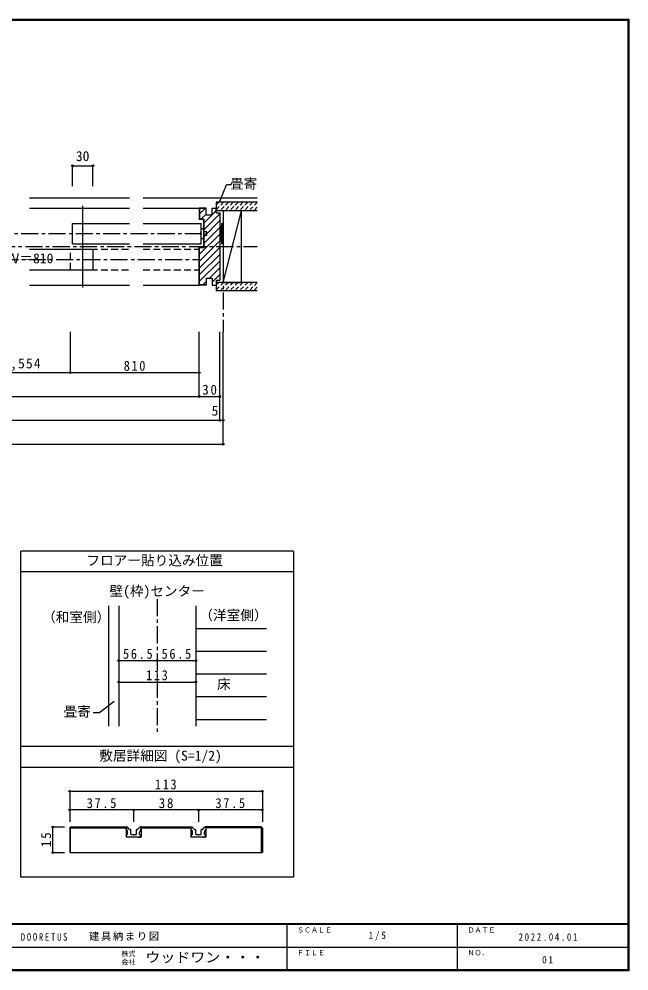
# Model space of a CAD drawing. Units: millimetres at full size, sheet at 1:5, with parts at other scales. Extents: x -973 to 977, y -701 to 696.
# Drawn here: x 82 to 977, y -701 to 696 of the extents above; entities that cross this region are included whole.
import ezdxf
from ezdxf.enums import TextEntityAlignment as Align

# ---------------------------------------------------------------- set-up
doc = ezdxf.new("R2010")
doc.units = ezdxf.units.MM
doc.header["$LTSCALE"] = 5
doc.header["$PDMODE"] = 32
doc.header["$PDSIZE"] = 2.5
for name, pattern in [('CHAIN1', [8, 5, -1, 1, -1]), ('DASHED1', [1.8, 1.2, -0.6]), ('DASHED2', [3, 2, -1])]:
    doc.linetypes.add(name, pattern=pattern)
for name, color, linetype in [('0-0_補助線', 4, 'CHAIN1'), ('0-1_通り芯', 4, 'CHAIN1'), ('0-2_柱', 7, 'Continuous'), ('0-3_仕上', 2, 'Continuous'), ('0-4_枠', 3, 'Continuous'), ('0-6_扉', 6, 'Continuous'), ('0-7_金物', 7, 'Continuous'), ('0-A_文字', 7, 'Continuous'), ('0-B_寸法', 7, 'Continuous'), ('0-C_ﾊｯﾁ', 4, 'Continuous'), ('1-4_枠', 3, 'Continuous'), ('1-7_金物', 7, 'Continuous'), ('1-B_ﾊｯﾁ', 7, 'Continuous'), ('F-1_通り芯', 6, 'Continuous')]:
    doc.layers.add(name, color=color, linetype=linetype)
doc.styles.add('ＭＳ ゴシック', font='')
doc.styles.get('ＭＳ ゴシック').set_extended_font_data('MS Gothic')

msp = doc.modelspace()

# ---------------------------------------------------------------- linework, layer by layer
at = {"layer": '0-0_補助線'}
msp.add_line((381.653, 414.494), (381.653, 236.994), dxfattribs=at)
at = {"layer": '0-1_通り芯'}
for p, q in [((-354.347, 380.994), (357.667, 380.994)), ((-428.347, 361.994), (431.622, 361.994)), ((-343.347, 342.994), (346.667, 342.994)), ((284.986, -155.141), (284.986, -351.648))]:
    msp.add_line(p, q, dxfattribs=at)
at = {"layer": '0-2_柱'}
for p, q in [((381.653, 309.494), (408.653, 414.494)), ((381.653, 414.494), (381.653, 309.494))]:
    msp.add_line(p, q, dxfattribs=at)
msp.add_lwpolyline([(381.653, 309.494), (408.653, 309.494), (408.653, 414.494), (381.653, 414.494)], dxfattribs=at)
at = {"layer": '0-3_仕上'}
for p, q in [((97.901, 433.494), (244.385, 433.494)), ((264.385, 433.494), (431.653, 433.494)), ((371.653, 426.994), (371.653, 414.494)), ((431.653, 426.994), (371.653, 426.994)), ((431.653, 414.494), (371.653, 414.494)), ((371.653, 309.494), (371.653, 296.994)), ((431.653, 309.494), (371.653, 309.494)), ((431.653, 296.994), (371.653, 296.994)), ((213.486, -165.141), (213.486, -341.648))]:
    msp.add_line(p, q, dxfattribs=at)
at = {"layer": '0-3_仕上', "color": 4}
for p, q in [((341.486, -198.443), (444.986, -198.443)), ((341.486, -231.744), (444.986, -231.744)), ((341.486, -265.046), (444.986, -265.046)), ((341.486, -298.347), (444.986, -298.347)), ((341.486, -331.648), (444.986, -331.648))]:
    msp.add_line(p, q, dxfattribs=at)
at = {"layer": '0-4_枠', "color": 4}
for p, q in [((97.901, 418.494), (244.385, 418.494)), ((264.385, 418.494), (352.667, 418.494)), ((97.901, 305.494), (244.385, 305.494)), ((264.385, 305.494), (346.667, 305.494))]:
    msp.add_line(p, q, dxfattribs=at)
at = {"layer": '0-4_枠'}
for p, q in [((346.667, 418.494), (346.667, 401.494)), ((356.667, 418.494), (346.667, 418.494)), ((347.167, 417.994), (347.167, 401.994)), ((356.667, 417.994), (347.167, 417.994)), ((356.667, 408.494), (356.667, 418.494)), ((365.667, 418.494), (371.667, 418.494)), ((371.667, 411.494), (371.667, 418.494)), ((371.667, 411.494), (376.667, 411.494)), ((376.667, 411.494), (376.667, 312.494)), ((352.667, 401.494), (346.667, 401.494)), ((353.167, 401.994), (347.167, 401.994)), ((352.667, 401.494), (352.667, 360.494)), ((353.167, 401.994), (353.167, 359.994)), ((352.667, 360.494), (346.667, 360.494)), ((346.667, 305.494), (346.667, 360.494)), ((353.167, 359.994), (347.167, 359.994)), ((347.167, 305.994), (347.167, 359.994)), ((356.667, 315.494), (356.667, 305.494)), ((371.667, 312.494), (371.667, 305.494)), ((371.667, 312.494), (376.667, 312.494)), ((356.667, 305.494), (346.667, 305.494)), ((356.667, 305.994), (347.167, 305.994)), ((365.667, 305.494), (371.667, 305.494)), ((228.486, -165.141), (228.486, -341.648)), ((341.486, -165.141), (341.486, -341.648))]:
    msp.add_line(p, q, dxfattribs=at)
for points in [[(356.667, 408.494), (365.667, 408.494), (365.667, 418.494)], [(356.667, 315.494), (365.667, 315.494), (365.667, 305.494)]]:
    msp.add_lwpolyline(points, dxfattribs=at)
at = {"layer": '0-6_扉', "color": 3}
msp.add_line((175.664, 421.994), (175.664, 301.994), dxfattribs=at)
at = {"layer": '0-6_扉'}
for p, q in [((160.664, 365.994), (160.664, 395.994)), ((160.664, 395.994), (244.385, 395.994)), ((264.385, 395.994), (349.667, 395.994)), ((349.667, 365.994), (349.667, 395.994)), ((160.664, 365.994), (244.385, 365.994)), ((264.385, 365.994), (349.667, 365.994)), ((97.901, 357.994), (190.664, 357.994)), ((190.664, 357.994), (190.664, 327.994)), ((97.901, 327.994), (190.664, 327.994))]:
    msp.add_line(p, q, dxfattribs=at)
at = {"layer": '0-6_扉', "color": 2, "linetype": 'DASHED2'}
for p, q in [((157.664, 327.994), (157.664, 357.994)), ((157.664, 357.994), (244.385, 357.994)), ((264.385, 357.994), (346.667, 357.994)), ((346.667, 327.994), (346.667, 357.994)), ((157.664, 327.994), (244.385, 327.994)), ((264.385, 327.994), (346.667, 327.994))]:
    msp.add_line(p, q, dxfattribs=at)
at = {"layer": '0-7_金物'}
for p, q in [((379.667, 366.062), (379.667, 396.062)), ((381.667, 396.062), (379.667, 396.062)), ((381.667, 366.062), (381.667, 396.062)), ((357.667, 383.494), (352.667, 383.494)), ((352.667, 378.494), (357.667, 378.494)), ((357.667, 378.494), (357.667, 383.494)), ((377.667, 390.062), (376.66, 390.062)), ((379.667, 391.062), (377.667, 391.062)), ((377.667, 371.062), (377.667, 391.062)), ((352.667, 373.494), (349.667, 373.494)), ((377.667, 372.062), (376.66, 372.062)), ((379.667, 371.062), (377.667, 371.062)), ((381.667, 366.062), (379.667, 366.062))]:
    msp.add_line(p, q, dxfattribs=at)
msp.add_lwpolyline([(349.667, 388.494), (352.667, 388.494), (352.667, 373.494)], dxfattribs=at)
msp.add_arc((377.292, 380.994), 28.625, 164.81071, 195.18929, dxfattribs=at)
at = {"layer": '0-A_文字'}
for p, q in [((376.69, 428.754), (386.653, 452.475)), ((393.247, 452.475), (386.653, 452.475)), ((221.986, -305.657), (200.907, -321.467)), ((191.062, -321.467), (200.907, -321.467))]:
    msp.add_line(p, q, dxfattribs=at)
at = {"layer": '0-A_文字', "color": 3}
for p, q in [((84.986, -563.141), (84.986, -85.141)), ((484.986, -85.141), (84.986, -85.141)), ((484.986, -115.141), (84.986, -115.141)), ((484.986, -371.667), (84.986, -371.667)), ((84.986, -401.667), (484.986, -401.667))]:
    msp.add_line(p, q, dxfattribs=at)
msp.add_lwpolyline([(484.986, -85.141), (484.986, -563.141), (84.986, -563.141)], dxfattribs=at)
at = {"layer": '0-B_寸法', "color": 4}
for p, q in [((160.663, 450.494), (160.663, 480.494)), ((160.663, 480.494), (190.664, 480.494)), ((190.664, 450.494), (190.664, 480.494)), ((157.664, 176.994), (157.664, 236.994)), ((346.667, 141.994), (346.667, 236.994)), ((376.667, 106.994), (376.667, 236.994)), ((381.653, 71.994), (381.653, 236.994)), ((-154.343, 176.994), (157.664, 176.994)), ((157.664, 176.994), (346.667, 176.994)), ((-343.347, 141.994), (346.667, 141.994)), ((346.667, 141.994), (376.667, 141.994)), ((376.667, 106.994), (-373.347, 106.994)), ((381.653, 106.994), (376.667, 106.994)), ((-378.347, 71.994), (381.653, 71.994)), ((228.486, -245.538), (284.986, -245.538)), ((284.986, -245.538), (341.486, -245.538)), ((228.486, -276.923), (341.486, -276.923))]:
    msp.add_line(p, q, dxfattribs=at)
at = {"layer": '0-B_寸法'}
for p in [(160.663, 480.494), (190.664, 480.494), (157.664, 176.994), (346.667, 176.994), (346.667, 141.994), (376.667, 141.994), (376.667, 106.994), (381.653, 106.994), (381.653, 71.994), (228.486, -245.538), (284.986, -245.538), (341.486, -245.538), (228.486, -276.923), (341.486, -276.923)]:
    msp.add_point(p, dxfattribs=at)
at = {"layer": '0-C_ﾊｯﾁ', "linetype": 'DASHED1'}
for p, q in [((382.374, 426.994), (371.653, 416.273)), ((375.302, 426.994), (371.653, 423.344)), ((389.445, 426.994), (376.945, 414.494)), ((396.516, 426.994), (384.016, 414.494)), ((403.587, 426.994), (391.087, 414.494)), ((410.658, 426.994), (398.158, 414.494)), ((417.729, 426.994), (405.229, 414.494)), ((424.8, 426.994), (412.3, 414.494)), ((431.653, 426.776), (419.371, 414.494)), ((431.653, 419.705), (426.442, 414.494)), ((382.374, 309.494), (371.653, 298.773)), ((375.302, 309.494), (371.653, 305.844)), ((389.445, 309.494), (376.945, 296.994)), ((396.516, 309.494), (384.016, 296.994)), ((403.587, 309.494), (391.087, 296.994)), ((410.658, 309.494), (398.158, 296.994)), ((417.729, 309.494), (405.229, 296.994)), ((424.8, 309.494), (412.3, 296.994)), ((431.653, 309.276), (419.371, 296.994)), ((431.653, 302.205), (426.442, 296.994))]:
    msp.add_line(p, q, dxfattribs=at)
at = {"layer": '0-C_ﾊｯﾁ'}
for p, q in [((355.057, 417.994), (347.167, 410.103)), ((356.667, 409.704), (348.957, 401.994)), ((376.667, 409.905), (353.167, 386.405)), ((365.356, 408.494), (353.167, 396.304)), ((371.667, 414.804), (365.667, 408.804)), ((376.667, 400.005), (353.167, 376.505)), ((376.667, 380.206), (347.167, 350.706)), ((376.667, 390.106), (353.167, 366.606)), ((376.667, 370.307), (347.167, 340.807)), ((376.667, 360.407), (347.167, 330.907)), ((376.667, 350.508), (347.167, 321.008)), ((376.667, 340.608), (347.167, 311.108)), ((376.667, 330.709), (361.452, 315.494)), ((356.667, 310.709), (351.952, 305.994)), ((376.667, 320.809), (365.667, 309.809)), ((371.667, 305.91), (371.251, 305.494))]:
    msp.add_line(p, q, dxfattribs=at)
at = {"layer": '1-4_枠'}
for p, q in [((156.665, -491.363), (158.433, -489.595)), ((156.665, -491.363), (156.665, -527.095)), ((157.915, -490.845), (239.415, -490.845)), ((157.915, -527.095), (157.915, -490.845)), ((158.433, -489.595), (239.415, -489.595)), ((239.415, -489.595), (239.415, -504.595)), ((261.415, -489.595), (334.415, -489.595)), ((261.415, -489.595), (261.415, -504.595)), ((261.415, -490.845), (334.415, -490.845)), ((334.415, -489.595), (334.415, -504.595)), ((356.415, -489.595), (356.415, -504.595)), ((437.397, -489.595), (356.415, -489.595)), ((437.915, -490.845), (356.415, -490.845)), ((437.397, -489.595), (439.165, -491.363)), ((437.915, -527.095), (437.915, -490.845)), ((439.165, -491.363), (439.165, -527.095)), ((261.415, -504.595), (239.415, -504.595)), ((356.415, -504.595), (334.415, -504.595)), ((156.665, -527.095), (439.165, -527.095))]:
    msp.add_line(p, q, dxfattribs=at)
at = {"layer": '1-7_金物'}
for p, q in [((241.665, -500.845), (240.165, -500.845)), ((244.57, -493.125), (241.406, -489.961)), ((241.665, -500.845), (241.665, -497.685)), ((245.101, -493.345), (245.915, -493.345)), ((246.415, -500.095), (246.415, -493.845)), ((247.165, -500.845), (249.665, -500.845)), ((249.665, -500.845), (250.415, -501.595)), ((250.415, -501.595), (251.165, -500.845)), ((251.165, -500.845), (253.665, -500.845)), ((254.415, -500.095), (254.415, -493.845)), ((255.729, -493.345), (254.915, -493.345)), ((256.259, -493.125), (259.424, -489.961)), ((259.165, -500.845), (259.165, -497.685)), ((259.165, -500.845), (260.665, -500.845)), ((259.915, -504.595), (261.13, -501.529)), ((261.665, -489.595), (260.308, -489.595)), ((261.665, -492.095), (261.665, -489.595)), ((336.665, -500.845), (335.165, -500.845)), ((339.57, -493.125), (336.406, -489.961)), ((336.665, -500.845), (336.665, -497.685)), ((340.101, -493.345), (340.915, -493.345)), ((341.415, -500.095), (341.415, -493.845)), ((342.165, -500.845), (344.665, -500.845)), ((344.665, -500.845), (345.415, -501.595)), ((345.415, -501.595), (346.165, -500.845)), ((346.165, -500.845), (348.665, -500.845)), ((349.415, -500.095), (349.415, -493.845)), ((350.729, -493.345), (349.915, -493.345)), ((351.259, -493.125), (354.424, -489.961)), ((354.165, -500.845), (354.165, -497.685)), ((354.165, -500.845), (355.665, -500.845)), ((354.915, -504.595), (356.13, -501.529)), ((356.665, -489.595), (355.308, -489.595)), ((356.665, -492.095), (356.665, -489.595)), ((256.165, -504.595), (244.665, -504.595)), ((256.665, -504.095), (256.165, -504.595)), ((257.165, -504.595), (256.665, -504.095)), ((257.165, -504.595), (259.915, -504.595)), ((351.165, -504.595), (339.665, -504.595)), ((351.665, -504.095), (351.165, -504.595)), ((352.165, -504.595), (351.665, -504.095)), ((352.165, -504.595), (354.915, -504.595))]:
    msp.add_line(p, q, dxfattribs=at)
for points in [[(239.165, -492.095), (239.165, -489.595), (240.522, -489.595)], [(243.665, -504.595), (240.915, -504.595), (239.7, -501.529)], [(334.165, -492.095), (334.165, -489.595), (335.522, -489.595)], [(338.665, -504.595), (335.915, -504.595), (334.7, -501.529)], [(243.665, -504.595), (244.165, -504.095), (244.665, -504.595)], [(338.665, -504.595), (339.165, -504.095), (339.665, -504.595)]]:
    msp.add_lwpolyline(points, dxfattribs=at)
for centre, radius, start, end in [((234.165, -497.685), 7.5, 0, 48.19), ((240.165, -501.345), 0.5, 90, 201.616), ((240.522, -490.845), 1.25, 45, 90), ((245.101, -492.595), 0.75, 225, 270), ((245.915, -493.845), 0.5, 0, 90), ((247.165, -500.095), 0.75, 180, 270), ((253.665, -500.095), 0.75, 270, 0), ((254.915, -493.845), 0.5, 90, 180), ((255.729, -492.595), 0.75, 270, 315), ((266.665, -497.685), 7.5, 131.81, 180), ((260.308, -490.845), 1.25, 90, 135), ((260.665, -501.345), 0.5, 338.384, 90), ((329.165, -497.685), 7.5, 0, 48.19), ((335.165, -501.345), 0.5, 90, 201.616), ((335.522, -490.845), 1.25, 45, 90), ((340.101, -492.595), 0.75, 225, 270), ((340.915, -493.845), 0.5, 0, 90), ((342.165, -500.095), 0.75, 180, 270), ((348.665, -500.095), 0.75, 270, 0), ((349.915, -493.845), 0.5, 90, 180), ((350.729, -492.595), 0.75, 270, 315), ((361.665, -497.685), 7.5, 131.81, 180), ((355.308, -490.845), 1.25, 90, 135), ((355.665, -501.345), 0.5, 338.384, 90)]:
    msp.add_arc(centre, radius, start, end, dxfattribs=at)
at = {"layer": '1-B_ﾊｯﾁ', "color": 4}
for p, q in [((156.665, -437.095), (439.165, -437.095)), ((156.665, -437.095), (156.665, -482.095)), ((439.165, -437.095), (439.165, -482.095)), ((250.415, -464.595), (156.665, -464.595)), ((345.415, -464.595), (250.415, -464.595)), ((250.415, -464.595), (250.415, -482.095)), ((132.058, -527.095), (132.058, -489.595)), ((132.058, -489.595), (149.165, -489.595)), ((132.058, -527.095), (149.165, -527.095))]:
    msp.add_line(p, q, dxfattribs=at)
msp.add_lwpolyline([(439.165, -464.595), (345.415, -464.595), (345.415, -482.095)], dxfattribs=at)
at = {"layer": '1-B_ﾊｯﾁ'}
for p in [(156.665, -437.095), (439.165, -437.095), (156.665, -464.595), (250.415, -464.595), (345.415, -464.595), (439.165, -464.595), (132.058, -489.595), (132.058, -527.095)]:
    msp.add_point(p, dxfattribs=at)
at = {"layer": 'F-1_通り芯'}
for p, q in [((-973.347, 695.833), (976.653, 695.833)), ((-973.347, 695), (976.653, 695)), ((-973.347, 694.167), (976.653, 694.167)), ((974.986, 695.833), (974.986, -700.833)), ((975.82, 695.833), (975.82, -700.833)), ((976.653, 695.833), (976.653, -700.833)), ((976.653, -631.667), (-973.347, -631.667)), ((976.653, -632.5), (-973.347, -632.5)), ((474.986, -632.5), (474.986, -699.167)), ((724.986, -632.5), (724.986, -699.167)), ((1.653, -665.833), (974.986, -665.834)), ((976.653, -699.167), (-973.347, -699.167)), ((976.653, -700), (-973.347, -700)), ((976.653, -700.833), (-973.347, -700.833))]:
    msp.add_line(p, q, dxfattribs=at)

# ---------------------------------------------------------------- texts
at = {"layer": '0-A_文字', "style": 'ＭＳ ゴシック'}
for s, p in [('畳寄', (391.653, 442.475)), ('フロアー貼り込み位置', (181.236, -110.141)), ('壁(枠)センター', (214.986, -155.141)), ('（和室側）', (116.247, -193.339)), ('（洋室側）', (346.742, -190.536)), ('床', (372.761, -291.696)), ('畳寄', (147.635, -331.908)), ('敷居詳細図 (S=1/2)', (199.986, -396.658))]:
    msp.add_text(s, height=14.66, dxfattribs=at).set_placement(p, align=Align.BOTTOM_LEFT)
at = {"layer": '0-B_寸法', "style": 'ＭＳ ゴシック'}
for s, p in [('30', (165.663, 482.994)), ('ＤＷ＝810', (42.901, 332.994)), ('5', (364.667, 109.494))]:
    msp.add_text(s, height=14.66, dxfattribs=at).set_placement(p, align=Align.BOTTOM_LEFT)
at = {"layer": '0-B_寸法', "char_height": 14.66, "attachment_point": 7, "style": 'ＭＳ ゴシック'}
for s, insert in [('\\T1.16;有効開口寸法＝1,554', (-104.59, 179.494)), ('\\T1.27;\\W0.9;810', (235.915, 179.494)), ('\\T1.27;\\W0.95;30', (351.042, 144.494)), ('\\T1.28;\\W0.9;56.5', (234.861, -243.038)), ('\\T1.28;\\W0.9;56.5', (291.361, -243.038)), ('\\T1.27;\\W0.9;113', (268.736, -274.423))]:
    msp.add_mtext(s, dxfattribs=dict(at, insert=insert))
at = {"layer": '1-B_ﾊｯﾁ', "char_height": 14.66, "attachment_point": 7, "style": 'ＭＳ ゴシック'}
for s, insert in [('\\T1.27;\\W0.9;113', (281.665, -434.595)), ('\\T1.28;\\W0.9;37.5', (181.665, -462.095)), ('\\T1.27;\\W0.95;38', (287.29, -462.095)), ('\\T1.28;\\W0.9;37.5', (370.415, -462.095))]:
    msp.add_mtext(s, dxfattribs=dict(at, insert=insert))
at = {"layer": '1-B_ﾊｯﾁ', "insert": (129.558, -518.97), "char_height": 14.66, "attachment_point": 7, "rotation": 90, "style": 'ＭＳ ゴシック'}
msp.add_mtext('\\T1.27;\\W0.95;15', dxfattribs=at)
at = {"layer": 'F-1_通り芯', "color": 7, "style": 'ＭＳ ゴシック'}
for s, p in [('ＳＣＡＬＥ', (489.986, -646.667)), ('ＤＡＴＥ', (739.986, -646.667)), ('ＮＯ．', (739.986, -680.001)), ('株式', (232.486, -681.5)), ('会社', (232.486, -693.5)), ('ＦＩＬＥ', (489.986, -680))]:
    msp.add_text(s, height=7.331, dxfattribs=at).set_placement(p, align=Align.BOTTOM_LEFT)
at = {"layer": 'F-1_通り芯', "color": 7, "style": 'ＭＳ ゴシック', "width": 1.1}
msp.add_text('ウッドワン・・・', height=14.66, dxfattribs=at).set_placement((267.486, -692.5), align=Align.BOTTOM_LEFT)
at = {"layer": 'F-1_通り芯', "color": 7, "char_height": 11, "attachment_point": 7, "style": 'ＭＳ ゴシック'}
for s, insert in [('\\T1.38;\\W0.9;1/5', (594.986, -656.667)), ('\\T1.39;\\W0.85;DOORETUS', (84.986, -656.667)), ('\\T1.17;建具納まり図', (184.986, -656.667)), ('\\T1.39;\\W0.85;2022.04.01', (814.986, -656.667)), ('\\T1.36;\\W0.9;01', (849.361, -690.001))]:
    msp.add_mtext(s, dxfattribs=dict(at, insert=insert))

doc.saveas('drawing.dxf')
